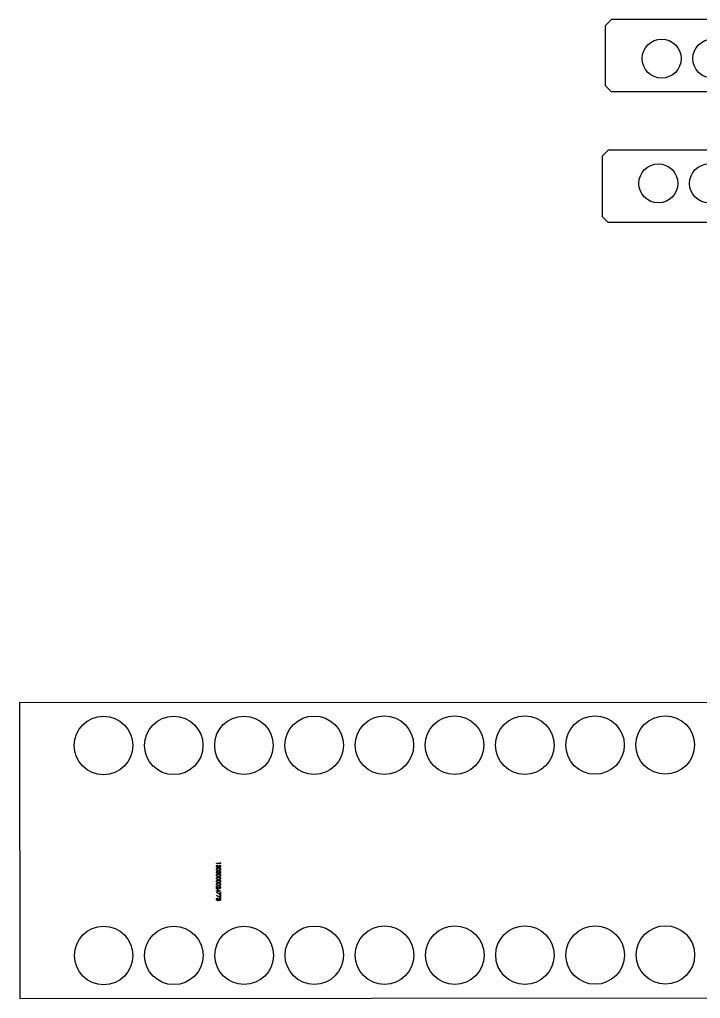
# Model space of a CAD drawing. Header units: millimetres. Extents: x -16 to 447564, y -223076 to 222851.
# Drawn here: x 42 to 391, y 454 to 956 of the extents above; entities that cross this region are included whole.
import ezdxf

# ---------------------------------------------------------------- set-up
doc = ezdxf.new("R2010")
doc.units = ezdxf.units.MM

# ---------------------------------------------------------------- blocks, each defined once
blk = doc.blocks.new('1303000024713_右立弯板-2_10100')
at = {"layer": 'SLD-0', "linetype": 'CONTINUOUS'}
for p, q in [((-246.75, 17.75), (-249.75, 14.75)), ((-166.25, 17.75), (-246.75, 17.75)), ((-249.75, -16.25), (-249.75, 14.75)), ((-249.75, -16.25), (-246.75, -19.25)), ((246.75, -19.25), (-246.75, -19.25))]:
    blk.add_line(p, q, dxfattribs=at)
for centre in [(-220.95, -2.25), (-194.95, -2.25)]:
    blk.add_circle(centre, 10, dxfattribs=at)
blk = doc.blocks.new('1303000024712_右立弯板-1_10100')
at = {"layer": 'SLD-0', "linetype": 'CONTINUOUS'}
for p, q in [((-246.75, 19.25), (-249.75, 16.25)), ((-249.75, 16.25), (-249.75, -14.75)), ((246.75, 19.25), (-246.75, 19.25)), ((-249.75, -14.75), (-246.75, -17.75)), ((-166.25, -17.75), (-246.75, -17.75))]:
    blk.add_line(p, q, dxfattribs=at)
for centre in [(-220.95, 2.25), (-194.95, 2.25)]:
    blk.add_circle(centre, 10, dxfattribs=at)
blk = doc.blocks.new('1303000024773_前顶弯条_1010060')
at = {"layer": '1', "color": 6, "linetype": 'CONTINUOUS', "flags": 128}
for points in [[(-164.92, -432.92), (-164.59, -433.08), (-164.59, -433.08), (-165.43, -434.89), (-165.43, -434.89), (-165.59, -434.81), (-165.59, -434.81), (-164.84, -433.19), (-164.84, -433.19), (-165.11, -433.06), (-165.11, -433.06), (-164.92, -432.92)], [(-163.88, -433.92), (-164.04, -433.84), (-164.04, -433.84), (-164, -433.79), (-163.96, -433.75), (-163.92, -433.71), (-163.87, -433.68), (-163.83, -433.65), (-163.78, -433.62), (-163.73, -433.6), (-163.68, -433.59), (-163.63, -433.58), (-163.58, -433.57), (-163.53, -433.57), (-163.48, -433.57), (-163.43, -433.58), (-163.38, -433.59), (-163.33, -433.61), (-163.28, -433.63), (-163.28, -433.63), (-163.21, -433.66), (-163.15, -433.71), (-163.09, -433.76), (-163.04, -433.82), (-163, -433.88), (-162.97, -433.95), (-162.95, -434.01), (-162.93, -434.08), (-162.93, -434.15), (-162.93, -434.22), (-162.95, -434.28), (-162.97, -434.34), (-162.97, -434.34), (-163, -434.4), (-163.04, -434.45), (-163.08, -434.49), (-163.12, -434.53), (-163.17, -434.56), (-163.23, -434.59), (-163.29, -434.61), (-163.36, -434.62), (-163.36, -434.62), (-163.31, -434.68), (-163.28, -434.73), (-163.25, -434.8), (-163.23, -434.87), (-163.23, -434.87), (-163.22, -434.91), (-163.22, -434.96), (-163.22, -435.01), (-163.22, -435.06), (-163.23, -435.1), (-163.24, -435.15), (-163.26, -435.19), (-163.28, -435.24), (-163.28, -435.24), (-163.32, -435.31), (-163.37, -435.38), (-163.43, -435.44), (-163.49, -435.49), (-163.57, -435.54), (-163.65, -435.57), (-163.73, -435.59), (-163.82, -435.6), (-163.91, -435.6), (-164, -435.59), (-164.09, -435.57), (-164.18, -435.53), (-164.18, -435.53), (-164.23, -435.5), (-164.29, -435.47), (-164.33, -435.43), (-164.38, -435.39), (-164.42, -435.35), (-164.45, -435.31), (-164.48, -435.26), (-164.51, -435.21), (-164.53, -435.16), (-164.55, -435.1), (-164.56, -435.04), (-164.56, -434.98), (-164.56, -434.92), (-164.56, -434.85), (-164.55, -434.78), (-164.53, -434.71), (-164.53, -434.71), (-164.37, -434.79), (-164.37, -434.79), (-164.37, -434.84), (-164.38, -434.88), (-164.38, -434.93), (-164.38, -434.97), (-164.37, -435.01), (-164.37, -435.04), (-164.36, -435.08), (-164.34, -435.11), (-164.34, -435.11), (-164.32, -435.14), (-164.3, -435.18), (-164.27, -435.21), (-164.24, -435.24), (-164.21, -435.27), (-164.17, -435.3), (-164.13, -435.32), (-164.09, -435.35), (-164.09, -435.35), (-164.03, -435.37), (-163.98, -435.38), (-163.93, -435.4), (-163.88, -435.41), (-163.84, -435.41), (-163.79, -435.41), (-163.74, -435.4), (-163.7, -435.39), (-163.65, -435.37), (-163.61, -435.35), (-163.58, -435.33), (-163.54, -435.31), (-163.51, -435.28), (-163.49, -435.25), (-163.46, -435.21), (-163.45, -435.18), (-163.45, -435.18), (-163.43, -435.13), (-163.41, -435.07), (-163.41, -435.01), (-163.42, -434.96), (-163.43, -434.9), (-163.46, -434.84), (-163.49, -434.79), (-163.52, -434.74), (-163.55, -434.72), (-163.57, -434.69), (-163.61, -434.67), (-163.64, -434.64), (-163.68, -434.62), (-163.72, -434.59), (-163.77, -434.56), (-163.82, -434.53), (-163.82, -434.53), (-163.74, -434.35), (-163.74, -434.35), (-163.67, -434.38), (-163.6, -434.4), (-163.53, -434.41), (-163.47, -434.42), (-163.4, -434.42), (-163.35, -434.42), (-163.3, -434.41), (-163.25, -434.39), (-163.21, -434.37), (-163.18, -434.34), (-163.16, -434.31), (-163.13, -434.27), (-163.13, -434.27), (-163.12, -434.24), (-163.11, -434.21), (-163.11, -434.18), (-163.11, -434.15), (-163.11, -434.12), (-163.12, -434.09), (-163.13, -434.05), (-163.14, -434.02), (-163.16, -433.99), (-163.18, -433.96), (-163.21, -433.93), (-163.23, -433.9), (-163.26, -433.88), (-163.29, -433.85), (-163.33, -433.83), (-163.37, -433.81), (-163.37, -433.81), (-163.43, -433.79), (-163.49, -433.77), (-163.56, -433.77), (-163.62, -433.77), (-163.65, -433.78), (-163.68, -433.79), (-163.71, -433.8), (-163.74, -433.82), (-163.78, -433.84), (-163.81, -433.86), (-163.84, -433.89), (-163.88, -433.92)], [(-162.94, -434.95), (-162.9, -434.86), (-162.86, -434.78), (-162.82, -434.71), (-162.77, -434.64), (-162.73, -434.58), (-162.69, -434.52), (-162.65, -434.47), (-162.61, -434.43), (-162.56, -434.39), (-162.52, -434.35), (-162.48, -434.32), (-162.43, -434.3), (-162.39, -434.28), (-162.34, -434.26), (-162.3, -434.24), (-162.25, -434.23), (-162.2, -434.22), (-162.16, -434.22), (-162.11, -434.22), (-162.07, -434.22), (-162.02, -434.23), (-161.98, -434.24), (-161.93, -434.26), (-161.89, -434.28), (-161.89, -434.28), (-161.85, -434.3), (-161.81, -434.32), (-161.77, -434.35), (-161.74, -434.38), (-161.7, -434.41), (-161.67, -434.45), (-161.65, -434.48), (-161.62, -434.53), (-161.6, -434.57), (-161.58, -434.61), (-161.56, -434.66), (-161.55, -434.71), (-161.54, -434.76), (-161.54, -434.82), (-161.54, -434.88), (-161.54, -434.94), (-161.54, -435), (-161.55, -435.06), (-161.57, -435.13), (-161.59, -435.2), (-161.61, -435.28), (-161.64, -435.36), (-161.67, -435.44), (-161.71, -435.52), (-161.71, -435.52), (-161.75, -435.6), (-161.79, -435.68), (-161.83, -435.75), (-161.87, -435.82), (-161.92, -435.88), (-161.96, -435.93), (-162, -435.98), (-162.05, -436.03), (-162.09, -436.07), (-162.13, -436.1), (-162.18, -436.13), (-162.22, -436.16), (-162.27, -436.18), (-162.32, -436.2), (-162.37, -436.22), (-162.41, -436.23), (-162.46, -436.23), (-162.51, -436.24), (-162.55, -436.24), (-162.6, -436.23), (-162.65, -436.23), (-162.69, -436.21), (-162.74, -436.2), (-162.78, -436.18), (-162.78, -436.18), (-162.82, -436.16), (-162.86, -436.14), (-162.9, -436.11), (-162.93, -436.08), (-162.96, -436.05), (-162.99, -436.01), (-163.02, -435.98), (-163.04, -435.94), (-163.07, -435.89), (-163.08, -435.85), (-163.1, -435.8), (-163.11, -435.75), (-163.12, -435.7), (-163.12, -435.65), (-163.12, -435.59), (-163.12, -435.54), (-163.12, -435.48), (-163.11, -435.41), (-163.09, -435.34), (-163.07, -435.27), (-163.04, -435.2), (-163.02, -435.12), (-162.98, -435.03), (-162.94, -434.95)], [(-162.78, -435.02), (-162.81, -435.09), (-162.84, -435.16), (-162.87, -435.23), (-162.89, -435.29), (-162.91, -435.35), (-162.92, -435.4), (-162.93, -435.46), (-162.93, -435.5), (-162.94, -435.55), (-162.94, -435.59), (-162.93, -435.63), (-162.93, -435.67), (-162.92, -435.71), (-162.91, -435.74), (-162.9, -435.78), (-162.88, -435.81), (-162.84, -435.87), (-162.8, -435.92), (-162.74, -435.97), (-162.69, -436), (-162.69, -436), (-162.63, -436.02), (-162.56, -436.03), (-162.49, -436.04), (-162.42, -436.03), (-162.39, -436.02), (-162.35, -436.01), (-162.32, -435.99), (-162.28, -435.97), (-162.25, -435.95), (-162.22, -435.93), (-162.19, -435.9), (-162.15, -435.87), (-162.15, -435.87), (-162.11, -435.83), (-162.08, -435.78), (-162.04, -435.73), (-162, -435.68), (-161.97, -435.63), (-161.94, -435.57), (-161.9, -435.51), (-161.87, -435.44), (-161.87, -435.44), (-161.84, -435.38), (-161.82, -435.31), (-161.79, -435.25), (-161.77, -435.19), (-161.76, -435.14), (-161.74, -435.08), (-161.74, -435.03), (-161.73, -434.98), (-161.73, -434.93), (-161.73, -434.88), (-161.73, -434.84), (-161.73, -434.8), (-161.74, -434.76), (-161.75, -434.72), (-161.76, -434.68), (-161.78, -434.65), (-161.82, -434.59), (-161.86, -434.54), (-161.92, -434.5), (-161.97, -434.46), (-161.97, -434.46), (-162.03, -434.44), (-162.1, -434.43), (-162.17, -434.43), (-162.24, -434.44), (-162.27, -434.44), (-162.31, -434.46), (-162.34, -434.47), (-162.38, -434.49), (-162.41, -434.51), (-162.45, -434.54), (-162.48, -434.56), (-162.51, -434.59), (-162.54, -434.63), (-162.57, -434.67), (-162.61, -434.71), (-162.64, -434.76), (-162.67, -434.82), (-162.71, -434.88), (-162.74, -434.95), (-162.78, -435.02)], [(-161.09, -435.22), (-161.25, -435.14), (-161.25, -435.14), (-161.21, -435.09), (-161.17, -435.05), (-161.13, -435.01), (-161.08, -434.98), (-161.04, -434.95), (-160.99, -434.92), (-160.94, -434.9), (-160.89, -434.89), (-160.84, -434.88), (-160.79, -434.87), (-160.74, -434.87), (-160.69, -434.87), (-160.64, -434.88), (-160.59, -434.89), (-160.54, -434.91), (-160.49, -434.93), (-160.49, -434.93), (-160.42, -434.96), (-160.36, -435.01), (-160.31, -435.06), (-160.26, -435.12), (-160.21, -435.18), (-160.18, -435.25), (-160.16, -435.31), (-160.14, -435.38), (-160.14, -435.45), (-160.15, -435.52), (-160.16, -435.58), (-160.18, -435.65), (-160.18, -435.65), (-160.21, -435.7), (-160.25, -435.75), (-160.29, -435.79), (-160.33, -435.83), (-160.39, -435.86), (-160.44, -435.89), (-160.5, -435.91), (-160.57, -435.92), (-160.57, -435.92), (-160.53, -435.98), (-160.49, -436.04), (-160.46, -436.1), (-160.44, -436.17), (-160.44, -436.17), (-160.44, -436.21), (-160.43, -436.26), (-160.43, -436.31), (-160.43, -436.36), (-160.44, -436.4), (-160.45, -436.45), (-160.47, -436.49), (-160.49, -436.54), (-160.49, -436.54), (-160.53, -436.61), (-160.58, -436.68), (-160.64, -436.74), (-160.71, -436.79), (-160.78, -436.84), (-160.86, -436.87), (-160.94, -436.89), (-161.03, -436.9), (-161.12, -436.9), (-161.21, -436.89), (-161.3, -436.87), (-161.39, -436.83), (-161.39, -436.83), (-161.44, -436.8), (-161.5, -436.77), (-161.54, -436.73), (-161.59, -436.7), (-161.63, -436.65), (-161.66, -436.61), (-161.69, -436.56), (-161.72, -436.51), (-161.74, -436.46), (-161.76, -436.4), (-161.77, -436.34), (-161.77, -436.28), (-161.77, -436.22), (-161.77, -436.15), (-161.76, -436.08), (-161.74, -436.01), (-161.74, -436.01), (-161.58, -436.09), (-161.58, -436.09), (-161.59, -436.14), (-161.59, -436.18), (-161.59, -436.23), (-161.59, -436.27), (-161.58, -436.31), (-161.58, -436.34), (-161.57, -436.38), (-161.55, -436.41), (-161.55, -436.41), (-161.53, -436.44), (-161.51, -436.48), (-161.48, -436.51), (-161.45, -436.54), (-161.42, -436.57), (-161.38, -436.6), (-161.34, -436.62), (-161.3, -436.65), (-161.3, -436.65), (-161.25, -436.67), (-161.19, -436.69), (-161.14, -436.7), (-161.1, -436.71), (-161.05, -436.71), (-161, -436.71), (-160.95, -436.7), (-160.91, -436.69), (-160.87, -436.67), (-160.83, -436.65), (-160.79, -436.63), (-160.76, -436.61), (-160.73, -436.58), (-160.7, -436.55), (-160.68, -436.52), (-160.66, -436.48), (-160.66, -436.48), (-160.64, -436.43), (-160.63, -436.37), (-160.62, -436.32), (-160.63, -436.26), (-160.64, -436.2), (-160.67, -436.14), (-160.7, -436.09), (-160.74, -436.04), (-160.76, -436.02), (-160.79, -435.99), (-160.82, -435.97), (-160.85, -435.94), (-160.89, -435.92), (-160.94, -435.89), (-160.98, -435.86), (-161.04, -435.83), (-161.04, -435.83), (-160.95, -435.65), (-160.95, -435.65), (-160.88, -435.68), (-160.81, -435.7), (-160.75, -435.71), (-160.68, -435.72), (-160.62, -435.72), (-160.56, -435.72), (-160.51, -435.71), (-160.46, -435.69), (-160.43, -435.67), (-160.39, -435.64), (-160.37, -435.61), (-160.35, -435.57), (-160.35, -435.57), (-160.33, -435.54), (-160.33, -435.51), (-160.32, -435.48), (-160.32, -435.45), (-160.32, -435.42), (-160.33, -435.39), (-160.34, -435.35), (-160.36, -435.32), (-160.37, -435.29), (-160.39, -435.26), (-160.42, -435.23), (-160.44, -435.2), (-160.47, -435.18), (-160.5, -435.16), (-160.54, -435.13), (-160.58, -435.11), (-160.58, -435.11), (-160.64, -435.09), (-160.7, -435.07), (-160.77, -435.07), (-160.83, -435.07), (-160.86, -435.08), (-160.89, -435.09), (-160.92, -435.1), (-160.95, -435.12), (-160.99, -435.14), (-161.02, -435.16), (-161.05, -435.19), (-161.09, -435.22)], [(-160.15, -436.25), (-160.11, -436.16), (-160.07, -436.08), (-160.03, -436.01), (-159.99, -435.94), (-159.94, -435.88), (-159.9, -435.82), (-159.86, -435.77), (-159.82, -435.73), (-159.78, -435.69), (-159.73, -435.66), (-159.69, -435.63), (-159.64, -435.6), (-159.6, -435.58), (-159.55, -435.56), (-159.51, -435.54), (-159.46, -435.53), (-159.42, -435.52), (-159.37, -435.52), (-159.32, -435.52), (-159.28, -435.52), (-159.23, -435.53), (-159.19, -435.54), (-159.15, -435.56), (-159.1, -435.58), (-159.1, -435.58), (-159.06, -435.6), (-159.02, -435.62), (-158.98, -435.65), (-158.95, -435.68), (-158.91, -435.71), (-158.88, -435.75), (-158.86, -435.79), (-158.83, -435.83), (-158.81, -435.87), (-158.79, -435.91), (-158.78, -435.96), (-158.76, -436.01), (-158.76, -436.07), (-158.75, -436.12), (-158.75, -436.18), (-158.75, -436.24), (-158.75, -436.3), (-158.76, -436.36), (-158.78, -436.43), (-158.8, -436.5), (-158.82, -436.58), (-158.85, -436.66), (-158.88, -436.74), (-158.92, -436.82), (-158.92, -436.82), (-158.96, -436.9), (-159, -436.98), (-159.04, -437.05), (-159.08, -437.12), (-159.13, -437.18), (-159.17, -437.23), (-159.21, -437.28), (-159.26, -437.33), (-159.3, -437.37), (-159.35, -437.4), (-159.39, -437.43), (-159.44, -437.46), (-159.48, -437.48), (-159.53, -437.5), (-159.58, -437.52), (-159.62, -437.53), (-159.67, -437.53), (-159.72, -437.54), (-159.77, -437.54), (-159.81, -437.53), (-159.86, -437.53), (-159.9, -437.52), (-159.95, -437.5), (-159.99, -437.48), (-159.99, -437.48), (-160.03, -437.46), (-160.07, -437.44), (-160.11, -437.41), (-160.14, -437.38), (-160.18, -437.35), (-160.2, -437.31), (-160.23, -437.28), (-160.26, -437.24), (-160.28, -437.19), (-160.3, -437.15), (-160.31, -437.1), (-160.32, -437.05), (-160.33, -437), (-160.33, -436.95), (-160.34, -436.9), (-160.33, -436.84), (-160.33, -436.78), (-160.32, -436.71), (-160.3, -436.64), (-160.28, -436.57), (-160.26, -436.5), (-160.23, -436.42), (-160.19, -436.33), (-160.15, -436.25)], [(-159.99, -436.32), (-160.02, -436.4), (-160.05, -436.46), (-160.08, -436.53), (-160.1, -436.59), (-160.12, -436.65), (-160.13, -436.7), (-160.14, -436.76), (-160.15, -436.8), (-160.15, -436.85), (-160.15, -436.89), (-160.15, -436.93), (-160.14, -436.97), (-160.13, -437.01), (-160.12, -437.04), (-160.11, -437.08), (-160.09, -437.11), (-160.05, -437.17), (-160.01, -437.22), (-159.96, -437.27), (-159.9, -437.3), (-159.9, -437.3), (-159.84, -437.32), (-159.77, -437.33), (-159.7, -437.34), (-159.63, -437.33), (-159.6, -437.32), (-159.56, -437.31), (-159.53, -437.29), (-159.5, -437.27), (-159.46, -437.25), (-159.43, -437.23), (-159.4, -437.2), (-159.36, -437.17), (-159.36, -437.17), (-159.33, -437.13), (-159.29, -437.08), (-159.25, -437.04), (-159.22, -436.98), (-159.18, -436.93), (-159.15, -436.87), (-159.12, -436.81), (-159.08, -436.74), (-159.08, -436.74), (-159.05, -436.68), (-159.03, -436.62), (-159.01, -436.55), (-158.99, -436.49), (-158.97, -436.44), (-158.96, -436.38), (-158.95, -436.33), (-158.94, -436.28), (-158.94, -436.23), (-158.94, -436.18), (-158.94, -436.14), (-158.94, -436.1), (-158.95, -436.06), (-158.96, -436.02), (-158.98, -435.98), (-158.99, -435.95), (-159.03, -435.89), (-159.08, -435.84), (-159.13, -435.8), (-159.18, -435.76), (-159.18, -435.76), (-159.25, -435.74), (-159.31, -435.73), (-159.38, -435.73), (-159.45, -435.74), (-159.49, -435.75), (-159.52, -435.76), (-159.56, -435.77), (-159.59, -435.79), (-159.62, -435.81), (-159.66, -435.84), (-159.69, -435.86), (-159.72, -435.89), (-159.75, -435.93), (-159.79, -435.97), (-159.82, -436.01), (-159.85, -436.06), (-159.89, -436.12), (-159.92, -436.18), (-159.96, -436.25), (-159.99, -436.32)], [(-158.76, -436.9), (-158.72, -436.81), (-158.67, -436.73), (-158.63, -436.66), (-158.59, -436.59), (-158.55, -436.53), (-158.51, -436.47), (-158.46, -436.42), (-158.42, -436.38), (-158.38, -436.34), (-158.34, -436.31), (-158.29, -436.28), (-158.25, -436.25), (-158.21, -436.23), (-158.16, -436.21), (-158.11, -436.19), (-158.07, -436.18), (-158.02, -436.17), (-157.98, -436.17), (-157.93, -436.17), (-157.88, -436.18), (-157.84, -436.18), (-157.79, -436.19), (-157.75, -436.21), (-157.71, -436.23), (-157.71, -436.23), (-157.67, -436.25), (-157.63, -436.27), (-157.59, -436.3), (-157.55, -436.33), (-157.52, -436.36), (-157.49, -436.4), (-157.46, -436.44), (-157.44, -436.48), (-157.42, -436.52), (-157.4, -436.57), (-157.38, -436.61), (-157.37, -436.66), (-157.36, -436.72), (-157.36, -436.77), (-157.35, -436.83), (-157.35, -436.89), (-157.36, -436.95), (-157.37, -437.01), (-157.38, -437.08), (-157.4, -437.15), (-157.43, -437.23), (-157.46, -437.31), (-157.49, -437.39), (-157.53, -437.47), (-157.53, -437.47), (-157.57, -437.55), (-157.61, -437.63), (-157.65, -437.7), (-157.69, -437.77), (-157.73, -437.83), (-157.78, -437.88), (-157.82, -437.93), (-157.86, -437.98), (-157.91, -438.02), (-157.95, -438.05), (-158, -438.08), (-158.04, -438.11), (-158.09, -438.13), (-158.13, -438.15), (-158.18, -438.17), (-158.23, -438.18), (-158.28, -438.18), (-158.32, -438.19), (-158.37, -438.19), (-158.42, -438.18), (-158.46, -438.18), (-158.51, -438.17), (-158.55, -438.15), (-158.6, -438.13), (-158.6, -438.13), (-158.64, -438.11), (-158.68, -438.09), (-158.71, -438.06), (-158.75, -438.03), (-158.78, -438), (-158.81, -437.96), (-158.84, -437.93), (-158.86, -437.89), (-158.88, -437.84), (-158.9, -437.8), (-158.92, -437.75), (-158.93, -437.7), (-158.94, -437.65), (-158.94, -437.6), (-158.94, -437.55), (-158.94, -437.49), (-158.93, -437.43), (-158.92, -437.36), (-158.91, -437.29), (-158.89, -437.22), (-158.86, -437.15), (-158.83, -437.07), (-158.8, -436.98), (-158.76, -436.9)], [(-158.6, -436.97), (-158.63, -437.05), (-158.66, -437.12), (-158.68, -437.18), (-158.7, -437.24), (-158.72, -437.3), (-158.74, -437.36), (-158.75, -437.41), (-158.75, -437.45), (-158.75, -437.5), (-158.75, -437.54), (-158.75, -437.58), (-158.75, -437.62), (-158.74, -437.66), (-158.73, -437.69), (-158.71, -437.73), (-158.7, -437.76), (-158.66, -437.82), (-158.61, -437.87), (-158.56, -437.92), (-158.5, -437.95), (-158.5, -437.95), (-158.44, -437.97), (-158.38, -437.98), (-158.31, -437.99), (-158.24, -437.98), (-158.2, -437.97), (-158.17, -437.96), (-158.14, -437.94), (-158.1, -437.92), (-158.07, -437.9), (-158.03, -437.88), (-158, -437.85), (-157.97, -437.82), (-157.97, -437.82), (-157.93, -437.78), (-157.89, -437.73), (-157.86, -437.69), (-157.82, -437.63), (-157.79, -437.58), (-157.75, -437.52), (-157.72, -437.46), (-157.69, -437.4), (-157.69, -437.4), (-157.66, -437.33), (-157.63, -437.27), (-157.61, -437.2), (-157.59, -437.14), (-157.57, -437.09), (-157.56, -437.03), (-157.55, -436.98), (-157.55, -436.93), (-157.54, -436.88), (-157.54, -436.83), (-157.54, -436.79), (-157.55, -436.75), (-157.56, -436.71), (-157.57, -436.67), (-157.58, -436.63), (-157.6, -436.6), (-157.64, -436.54), (-157.68, -436.49), (-157.73, -436.45), (-157.79, -436.41), (-157.79, -436.41), (-157.85, -436.39), (-157.92, -436.38), (-157.98, -436.38), (-158.06, -436.39), (-158.09, -436.4), (-158.13, -436.41), (-158.16, -436.42), (-158.2, -436.44), (-158.23, -436.46), (-158.26, -436.49), (-158.3, -436.51), (-158.33, -436.54), (-158.36, -436.58), (-158.39, -436.62), (-158.42, -436.66), (-158.46, -436.71), (-158.49, -436.77), (-158.53, -436.83), (-158.56, -436.9), (-158.6, -436.97)], [(-157.36, -437.55), (-157.32, -437.46), (-157.28, -437.38), (-157.24, -437.31), (-157.2, -437.24), (-157.15, -437.18), (-157.11, -437.12), (-157.07, -437.07), (-157.03, -437.03), (-156.99, -436.99), (-156.94, -436.96), (-156.9, -436.93), (-156.86, -436.9), (-156.81, -436.88), (-156.77, -436.86), (-156.72, -436.84), (-156.67, -436.83), (-156.63, -436.82), (-156.58, -436.82), (-156.54, -436.82), (-156.49, -436.83), (-156.45, -436.83), (-156.4, -436.84), (-156.36, -436.86), (-156.31, -436.88), (-156.31, -436.88), (-156.27, -436.9), (-156.23, -436.92), (-156.19, -436.95), (-156.16, -436.98), (-156.13, -437.01), (-156.1, -437.05), (-156.07, -437.09), (-156.04, -437.13), (-156.02, -437.17), (-156, -437.22), (-155.99, -437.26), (-155.98, -437.31), (-155.97, -437.37), (-155.96, -437.42), (-155.96, -437.48), (-155.96, -437.54), (-155.97, -437.6), (-155.98, -437.66), (-155.99, -437.73), (-156.01, -437.8), (-156.03, -437.88), (-156.06, -437.96), (-156.1, -438.04), (-156.13, -438.12), (-156.13, -438.12), (-156.17, -438.2), (-156.21, -438.28), (-156.25, -438.35), (-156.3, -438.42), (-156.34, -438.48), (-156.38, -438.53), (-156.42, -438.58), (-156.47, -438.63), (-156.51, -438.67), (-156.56, -438.7), (-156.6, -438.73), (-156.65, -438.76), (-156.69, -438.78), (-156.74, -438.8), (-156.79, -438.82), (-156.84, -438.83), (-156.88, -438.84), (-156.93, -438.84), (-156.98, -438.84), (-157.02, -438.83), (-157.07, -438.83), (-157.11, -438.82), (-157.16, -438.8), (-157.2, -438.78), (-157.2, -438.78), (-157.24, -438.76), (-157.28, -438.74), (-157.32, -438.71), (-157.35, -438.68), (-157.39, -438.65), (-157.42, -438.61), (-157.44, -438.58), (-157.47, -438.54), (-157.49, -438.49), (-157.51, -438.45), (-157.52, -438.4), (-157.53, -438.35), (-157.54, -438.3), (-157.55, -438.25), (-157.55, -438.2), (-157.55, -438.14), (-157.54, -438.08), (-157.53, -438.01), (-157.51, -437.95), (-157.49, -437.87), (-157.47, -437.8), (-157.44, -437.72), (-157.4, -437.63), (-157.36, -437.55)], [(-157.2, -437.62), (-157.23, -437.7), (-157.26, -437.77), (-157.29, -437.83), (-157.31, -437.89), (-157.33, -437.95), (-157.34, -438.01), (-157.35, -438.06), (-157.36, -438.1), (-157.36, -438.15), (-157.36, -438.19), (-157.36, -438.23), (-157.35, -438.27), (-157.34, -438.31), (-157.33, -438.34), (-157.32, -438.38), (-157.3, -438.41), (-157.26, -438.47), (-157.22, -438.52), (-157.17, -438.57), (-157.11, -438.6), (-157.11, -438.6), (-157.05, -438.62), (-156.98, -438.63), (-156.92, -438.64), (-156.85, -438.63), (-156.81, -438.62), (-156.78, -438.61), (-156.74, -438.59), (-156.71, -438.57), (-156.67, -438.55), (-156.64, -438.53), (-156.61, -438.5), (-156.58, -438.47), (-156.58, -438.47), (-156.54, -438.43), (-156.5, -438.38), (-156.46, -438.34), (-156.43, -438.28), (-156.39, -438.23), (-156.36, -438.17), (-156.33, -438.11), (-156.29, -438.05), (-156.29, -438.05), (-156.27, -437.98), (-156.24, -437.92), (-156.22, -437.85), (-156.2, -437.79), (-156.18, -437.74), (-156.17, -437.68), (-156.16, -437.63), (-156.15, -437.58), (-156.15, -437.53), (-156.15, -437.48), (-156.15, -437.44), (-156.16, -437.4), (-156.16, -437.36), (-156.17, -437.32), (-156.19, -437.28), (-156.2, -437.25), (-156.24, -437.19), (-156.29, -437.14), (-156.34, -437.1), (-156.39, -437.07), (-156.39, -437.07), (-156.46, -437.04), (-156.52, -437.03), (-156.59, -437.03), (-156.66, -437.04), (-156.7, -437.05), (-156.73, -437.06), (-156.77, -437.07), (-156.8, -437.09), (-156.83, -437.11), (-156.87, -437.14), (-156.9, -437.16), (-156.93, -437.19), (-156.97, -437.23), (-157, -437.27), (-157.03, -437.31), (-157.06, -437.36), (-157.1, -437.42), (-157.13, -437.48), (-157.17, -437.55), (-157.2, -437.62)], [(-155.97, -438.2), (-155.93, -438.11), (-155.89, -438.03), (-155.84, -437.96), (-155.8, -437.89), (-155.76, -437.83), (-155.72, -437.77), (-155.68, -437.72), (-155.63, -437.68), (-155.59, -437.64), (-155.55, -437.61), (-155.51, -437.58), (-155.46, -437.55), (-155.42, -437.53), (-155.37, -437.51), (-155.33, -437.49), (-155.28, -437.48), (-155.23, -437.48), (-155.19, -437.47), (-155.14, -437.47), (-155.1, -437.48), (-155.05, -437.48), (-155.01, -437.49), (-154.96, -437.51), (-154.92, -437.53), (-154.92, -437.53), (-154.88, -437.55), (-154.84, -437.57), (-154.8, -437.6), (-154.76, -437.63), (-154.73, -437.66), (-154.7, -437.7), (-154.67, -437.74), (-154.65, -437.78), (-154.63, -437.82), (-154.61, -437.87), (-154.59, -437.91), (-154.58, -437.96), (-154.57, -438.02), (-154.57, -438.07), (-154.56, -438.13), (-154.57, -438.19), (-154.57, -438.25), (-154.58, -438.31), (-154.6, -438.38), (-154.62, -438.45), (-154.64, -438.53), (-154.67, -438.61), (-154.7, -438.69), (-154.74, -438.77), (-154.74, -438.77), (-154.78, -438.85), (-154.82, -438.93), (-154.86, -439), (-154.9, -439.07), (-154.94, -439.13), (-154.99, -439.18), (-155.03, -439.23), (-155.07, -439.28), (-155.12, -439.32), (-155.16, -439.35), (-155.21, -439.38), (-155.25, -439.41), (-155.3, -439.43), (-155.35, -439.45), (-155.39, -439.47), (-155.44, -439.48), (-155.49, -439.49), (-155.54, -439.49), (-155.58, -439.49), (-155.63, -439.48), (-155.67, -439.48), (-155.72, -439.47), (-155.76, -439.45), (-155.81, -439.43), (-155.81, -439.43), (-155.85, -439.41), (-155.89, -439.39), (-155.93, -439.36), (-155.96, -439.33), (-155.99, -439.3), (-156.02, -439.26), (-156.05, -439.23), (-156.07, -439.19), (-156.09, -439.14), (-156.11, -439.1), (-156.13, -439.05), (-156.14, -439.01), (-156.15, -438.95), (-156.15, -438.9), (-156.15, -438.85), (-156.15, -438.79), (-156.14, -438.73), (-156.13, -438.66), (-156.12, -438.6), (-156.1, -438.52), (-156.07, -438.45), (-156.04, -438.37), (-156.01, -438.28), (-155.97, -438.2)], [(-155.81, -438.27), (-155.84, -438.35), (-155.87, -438.42), (-155.89, -438.48), (-155.92, -438.54), (-155.93, -438.6), (-155.95, -438.66), (-155.96, -438.71), (-155.96, -438.75), (-155.97, -438.8), (-155.97, -438.84), (-155.96, -438.88), (-155.96, -438.92), (-155.95, -438.96), (-155.94, -438.99), (-155.92, -439.03), (-155.91, -439.06), (-155.87, -439.12), (-155.82, -439.17), (-155.77, -439.22), (-155.72, -439.25), (-155.72, -439.25), (-155.65, -439.27), (-155.59, -439.28), (-155.52, -439.29), (-155.45, -439.28), (-155.42, -439.27), (-155.38, -439.26), (-155.35, -439.24), (-155.31, -439.22), (-155.28, -439.2), (-155.25, -439.18), (-155.21, -439.15), (-155.18, -439.12), (-155.18, -439.12), (-155.14, -439.08), (-155.11, -439.03), (-155.07, -438.99), (-155.03, -438.93), (-155, -438.88), (-154.96, -438.82), (-154.93, -438.76), (-154.9, -438.7), (-154.9, -438.7), (-154.87, -438.63), (-154.84, -438.57), (-154.82, -438.5), (-154.8, -438.45), (-154.79, -438.39), (-154.77, -438.33), (-154.76, -438.28), (-154.76, -438.23), (-154.75, -438.18), (-154.75, -438.13), (-154.76, -438.09), (-154.76, -438.05), (-154.77, -438.01), (-154.78, -437.97), (-154.79, -437.93), (-154.81, -437.9), (-154.85, -437.84), (-154.89, -437.79), (-154.94, -437.75), (-155, -437.72), (-155, -437.72), (-155.06, -437.69), (-155.13, -437.68), (-155.2, -437.68), (-155.27, -437.69), (-155.3, -437.7), (-155.34, -437.71), (-155.37, -437.72), (-155.41, -437.74), (-155.44, -437.76), (-155.47, -437.79), (-155.51, -437.81), (-155.54, -437.84), (-155.57, -437.88), (-155.6, -437.92), (-155.64, -437.96), (-155.67, -438.02), (-155.7, -438.07), (-155.74, -438.13), (-155.77, -438.2), (-155.81, -438.27)], [(-154.18, -438.61), (-154.34, -438.53), (-154.34, -438.53), (-154.31, -438.47), (-154.27, -438.41), (-154.23, -438.36), (-154.18, -438.31), (-154.13, -438.27), (-154.08, -438.23), (-154.03, -438.2), (-153.97, -438.18), (-153.9, -438.16), (-153.84, -438.15), (-153.78, -438.14), (-153.72, -438.14), (-153.66, -438.15), (-153.59, -438.16), (-153.53, -438.18), (-153.47, -438.2), (-153.47, -438.2), (-153.41, -438.23), (-153.36, -438.27), (-153.31, -438.3), (-153.27, -438.35), (-153.23, -438.39), (-153.2, -438.44), (-153.17, -438.49), (-153.15, -438.55), (-153.13, -438.61), (-153.12, -438.66), (-153.12, -438.72), (-153.12, -438.78), (-153.12, -438.83), (-153.13, -438.89), (-153.15, -438.94), (-153.17, -439), (-153.17, -439), (-153.21, -439.07), (-153.26, -439.14), (-153.32, -439.2), (-153.38, -439.25), (-153.42, -439.27), (-153.46, -439.3), (-153.51, -439.33), (-153.57, -439.35), (-153.63, -439.38), (-153.69, -439.41), (-153.77, -439.44), (-153.84, -439.48), (-153.84, -439.48), (-154.52, -439.75), (-154.52, -439.75), (-153.68, -440.14), (-153.68, -440.14), (-153.77, -440.33), (-153.77, -440.33), (-155, -439.75), (-155, -439.75), (-153.95, -439.33), (-153.95, -439.33), (-153.87, -439.3), (-153.8, -439.27), (-153.74, -439.25), (-153.68, -439.22), (-153.63, -439.2), (-153.58, -439.17), (-153.55, -439.15), (-153.51, -439.13), (-153.46, -439.09), (-153.41, -439.04), (-153.37, -438.99), (-153.34, -438.94), (-153.34, -438.94), (-153.33, -438.9), (-153.32, -438.86), (-153.31, -438.82), (-153.31, -438.78), (-153.31, -438.74), (-153.31, -438.7), (-153.32, -438.66), (-153.34, -438.62), (-153.35, -438.58), (-153.37, -438.55), (-153.4, -438.51), (-153.43, -438.48), (-153.46, -438.45), (-153.49, -438.43), (-153.53, -438.41), (-153.57, -438.38), (-153.57, -438.38), (-153.61, -438.37), (-153.65, -438.35), (-153.69, -438.34), (-153.74, -438.34), (-153.78, -438.34), (-153.82, -438.34), (-153.86, -438.35), (-153.91, -438.36), (-153.95, -438.38), (-153.98, -438.4), (-154.02, -438.42), (-154.06, -438.45), (-154.09, -438.48), (-154.12, -438.52), (-154.15, -438.56), (-154.18, -438.61)], [(-151.75, -439.01), (-151.71, -439.02), (-151.71, -439.02), (-152.3, -440.28), (-152.3, -440.28), (-152.09, -440.37), (-152.09, -440.37), (-152.18, -440.56), (-152.18, -440.56), (-152.39, -440.46), (-152.39, -440.46), (-152.58, -440.88), (-152.58, -440.88), (-152.74, -440.8), (-152.74, -440.8), (-152.55, -440.39), (-152.55, -440.39), (-153.41, -439.99), (-153.41, -439.99), (-151.75, -439.01)], [(-152.46, -440.2), (-152.09, -439.41), (-152.09, -439.41), (-153, -439.95), (-153, -439.95), (-152.46, -440.2)], [(-151.25, -439.3), (-150.13, -439.82), (-150.13, -439.82), (-151.95, -441.23), (-151.95, -441.23), (-152.06, -441.09), (-152.06, -441.09), (-150.49, -439.87), (-150.49, -439.87), (-151.33, -439.48), (-151.33, -439.48), (-151.25, -439.3)], [(-149.85, -439.95), (-148.74, -440.47), (-148.74, -440.47), (-150.56, -441.88), (-150.56, -441.88), (-150.66, -441.74), (-150.66, -441.74), (-149.1, -440.52), (-149.1, -440.52), (-149.94, -440.13), (-149.94, -440.13), (-149.85, -439.95)], [(-148.54, -441.07), (-148.7, -440.99), (-148.7, -440.99), (-148.66, -440.94), (-148.62, -440.9), (-148.58, -440.86), (-148.53, -440.83), (-148.49, -440.8), (-148.44, -440.78), (-148.39, -440.76), (-148.34, -440.74), (-148.29, -440.73), (-148.24, -440.72), (-148.19, -440.72), (-148.14, -440.72), (-148.09, -440.73), (-148.04, -440.74), (-147.99, -440.76), (-147.94, -440.78), (-147.94, -440.78), (-147.88, -440.82), (-147.81, -440.86), (-147.76, -440.91), (-147.71, -440.97), (-147.66, -441.03), (-147.63, -441.1), (-147.61, -441.16), (-147.6, -441.23), (-147.59, -441.3), (-147.6, -441.37), (-147.61, -441.44), (-147.63, -441.5), (-147.63, -441.5), (-147.66, -441.55), (-147.7, -441.6), (-147.74, -441.65), (-147.79, -441.68), (-147.84, -441.71), (-147.89, -441.74), (-147.95, -441.76), (-148.02, -441.77), (-148.02, -441.77), (-147.98, -441.83), (-147.94, -441.89), (-147.91, -441.95), (-147.9, -442.02), (-147.9, -442.02), (-147.89, -442.07), (-147.88, -442.11), (-147.88, -442.16), (-147.89, -442.21), (-147.89, -442.25), (-147.9, -442.3), (-147.92, -442.35), (-147.94, -442.39), (-147.94, -442.39), (-147.98, -442.46), (-148.03, -442.53), (-148.09, -442.59), (-148.16, -442.64), (-148.23, -442.69), (-148.31, -442.72), (-148.4, -442.74), (-148.48, -442.76), (-148.57, -442.75), (-148.66, -442.74), (-148.75, -442.72), (-148.84, -442.68), (-148.84, -442.68), (-148.89, -442.65), (-148.95, -442.62), (-149, -442.59), (-149.04, -442.55), (-149.08, -442.51), (-149.11, -442.46), (-149.15, -442.41), (-149.17, -442.36), (-149.19, -442.31), (-149.21, -442.25), (-149.22, -442.19), (-149.22, -442.13), (-149.22, -442.07), (-149.22, -442), (-149.21, -441.94), (-149.19, -441.87), (-149.19, -441.87), (-149.03, -441.94), (-149.03, -441.94), (-149.04, -441.99), (-149.04, -442.04), (-149.04, -442.08), (-149.04, -442.12), (-149.04, -442.16), (-149.03, -442.19), (-149.02, -442.23), (-149.01, -442.26), (-149.01, -442.26), (-148.98, -442.3), (-148.96, -442.33), (-148.93, -442.36), (-148.9, -442.4), (-148.87, -442.42), (-148.83, -442.45), (-148.79, -442.48), (-148.75, -442.5), (-148.75, -442.5), (-148.7, -442.52), (-148.65, -442.54), (-148.6, -442.55), (-148.55, -442.56), (-148.5, -442.56), (-148.45, -442.56), (-148.41, -442.55), (-148.36, -442.54), (-148.32, -442.52), (-148.28, -442.51), (-148.24, -442.48), (-148.21, -442.46), (-148.18, -442.43), (-148.15, -442.4), (-148.13, -442.37), (-148.11, -442.33), (-148.11, -442.33), (-148.09, -442.28), (-148.08, -442.22), (-148.07, -442.17), (-148.08, -442.11), (-148.1, -442.05), (-148.12, -442), (-148.15, -441.94), (-148.19, -441.89), (-148.21, -441.87), (-148.24, -441.85), (-148.27, -441.82), (-148.3, -441.8), (-148.34, -441.77), (-148.39, -441.74), (-148.43, -441.71), (-148.49, -441.69), (-148.49, -441.69), (-148.4, -441.5), (-148.4, -441.5), (-148.33, -441.53), (-148.26, -441.55), (-148.2, -441.57), (-148.13, -441.57), (-148.07, -441.58), (-148.01, -441.57), (-147.96, -441.56), (-147.92, -441.54), (-147.88, -441.52), (-147.84, -441.49), (-147.82, -441.46), (-147.8, -441.42), (-147.8, -441.42), (-147.79, -441.39), (-147.78, -441.36), (-147.77, -441.33), (-147.77, -441.3), (-147.78, -441.27), (-147.78, -441.24), (-147.79, -441.21), (-147.81, -441.17), (-147.82, -441.14), (-147.84, -441.11), (-147.87, -441.08), (-147.89, -441.05), (-147.92, -441.03), (-147.96, -441.01), (-147.99, -440.99), (-148.03, -440.97), (-148.03, -440.97), (-148.09, -440.94), (-148.16, -440.93), (-148.22, -440.92), (-148.28, -440.93), (-148.31, -440.93), (-148.34, -440.94), (-148.37, -440.96), (-148.41, -440.97), (-148.44, -440.99), (-148.47, -441.01), (-148.5, -441.04), (-148.54, -441.07)]]:
    blk.add_lwpolyline(points, dxfattribs=at)
at = {"layer": 'SLD-0', "linetype": 'CONTINUOUS'}
for p, q in [((-282.98, -491.45), (194.58, 532.68)), ((-145.5, -555.56), (332.05, 468.57)), ((-282.98, -491.45), (-145.5, -555.56))]:
    blk.add_line(p, q, dxfattribs=at)
for centre in [(-123.15, -200.76), (-138.37, -233.39), (-25.56, -246.27), (-153.58, -266.02), (-40.77, -278.9), (-168.8, -298.64), (-55.99, -311.53), (-184.01, -331.27), (-71.2, -344.15), (-199.23, -363.9), (-86.41, -376.78), (-214.44, -396.52), (-101.63, -409.41), (-229.65, -429.15), (-116.84, -442.04), (-244.87, -461.78), (-132.06, -474.66), (-147.27, -507.29)]:
    blk.add_circle(centre, 15, dxfattribs=at)
blk = doc.blocks.new('MERGE_0_250723凯迈2025WX-41-01号计划-下料图')
at = {"rotation": -64.95204340451933}
blk.add_blockref('1303000024773_前顶弯条_1010060', (-10717.34719, 557.40159), dxfattribs=at)
for name, p in [('1303000024713_右立弯板-2_10100', (-10732.23476, 938.2306)), ('1303000024712_右立弯板-1_10100', (-10733.94136, 869.70442))]:
    blk.add_blockref(name, p)

msp = doc.modelspace()

# ---------------------------------------------------------------- block references
msp.add_blockref('MERGE_0_250723凯迈2025WX-41-01号计划-下料图', (11324.57, 0))

doc.saveas('drawing.dxf')
